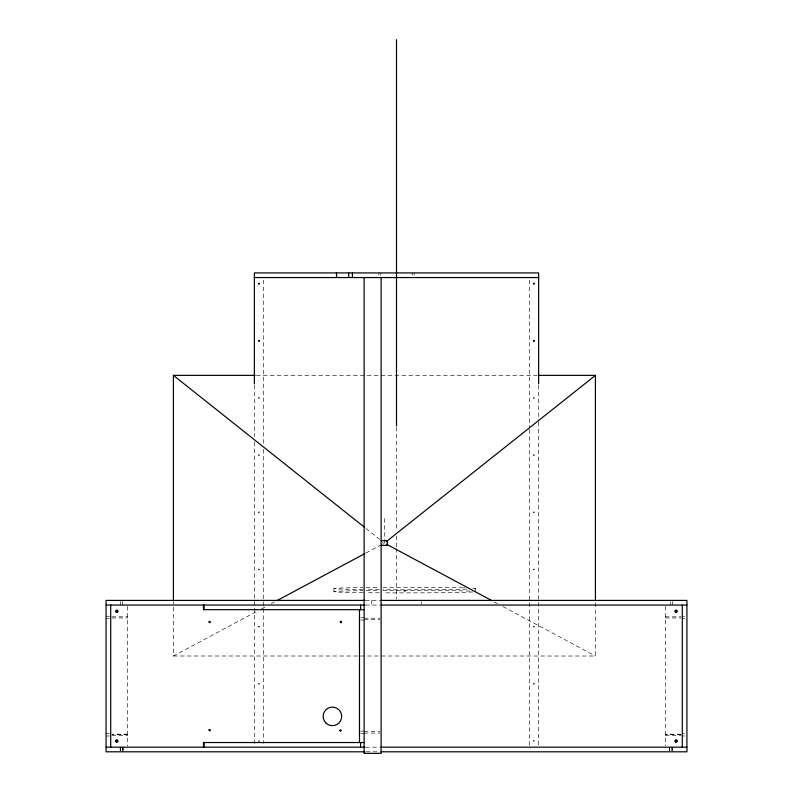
<?xml version="1.0" encoding="UTF-8"?>
<svg xmlns="http://www.w3.org/2000/svg" width="793" height="793" viewBox="0 0 793 793"><rect width="100%" height="100%" fill="white"/><g stroke="black" fill="none" stroke-linecap="round" stroke-linejoin="round"><path stroke-width="0.59" stroke-dasharray="3.96 2.97" d="M259.291 741.505L259.024 740.414L258.706 741.485M256.07 611.78L173.409 656.019L173.409 601.619M261.512 608.885L265.863 606.546M271.305 603.651L274.566 601.887M365.93 553.018L384.417 543.126L384.417 515.628M256.327 375.367L537.257 375.367M365.395 600.41L379.778 600.41M365.573 605.049L379.778 605.049M106.074 616.25L109.553 616.25M682.287 616.25L684.607 616.25M111.922 616.825L127.703 616.845M665.297 616.845L681.078 616.825M360.646 617.797L364.126 617.797M111.922 617.985L127.703 617.965M665.297 617.985L681.078 617.965M364.126 618.183L379.906 618.183M106.074 618.57L109.553 618.57M682.287 618.57L684.607 618.57M364.126 619.72L379.906 619.72M360.646 620.106L364.126 620.106M173.409 655.999L595.424 656.019L595.424 601.619M360.646 731.156L364.126 731.156M364.126 731.543L379.906 731.543M364.126 733.079L379.906 733.079M360.646 733.475L364.126 733.475M106.074 733.654L109.553 733.654M682.287 733.654L684.607 733.654M111.922 735.379L127.703 735.389M665.297 735.389L681.078 735.379M106.074 735.973L109.553 735.973M682.287 735.973L684.607 735.973M365.573 747.175L379.778 747.175M366.158 751.804L379.778 751.804M494.277 601.897L497.538 603.651M502.97 606.556L595.424 656.019M366.029 528.505L379.579 539.28M475.612 588.495L475.622 591.578M405.124 590.091L405.124 591.637M404.351 590.091L404.351 591.637M333.863 588.594L333.863 591.687M672.633 601.57L672.633 605.049M672.226 747.175L672.226 750.644M672.097 747.175L672.097 750.644M671.929 747.175L671.929 750.644M670.313 601.57L670.313 605.049M669.609 747.175L669.609 750.644M669.441 747.175L669.441 750.644M669.312 747.175L669.312 750.644M665.297 606.288L665.297 745.935M538.625 385.071L538.625 420.905M538.625 422.144L538.625 745.935M529.357 280.018L529.357 428.319M529.357 429.558L529.357 745.935M421.222 601.57L421.222 603.889M414.115 272.911L414.115 275.23M412.172 272.911L412.172 275.23M396.5 427.11L396.5 531.092M396.5 536.048L396.5 547.19M396.5 548.419L396.5 599.181M380.838 272.911L380.838 275.23M378.895 272.911L378.895 275.23M371.778 600.41L371.778 605.049M263.643 280.018L263.643 444.387M263.643 449.334L263.643 743.467M254.375 385.071L254.375 436.973M254.375 441.919L254.375 743.467M127.703 606.288L127.703 745.935M123.084 747.175L123.084 750.644M122.955 747.175L122.955 750.644M122.786 747.175L122.786 750.644M122.687 601.57L122.687 605.049M120.477 747.175L120.477 750.644M120.367 601.57L120.367 605.049M120.308 747.175L120.308 750.644M120.179 747.175L120.179 750.644M472.856 588.148A70.874 1.239 0 0 1 473.213 588.812M466.76 589.1A70.874 1.239 0 0 1 382.89 589.734M379.391 589.714A70.874 1.239 0 0 1 366.188 589.615M363.125 589.576A70.874 1.239 0 0 1 363.035 587.573M366.088 587.534A70.874 1.239 0 0 1 379.282 587.415M382.781 587.385A70.874 1.239 0 0 1 462.765 587.791M463.469 587.811A70.874 1.239 0 0 1 464.817 587.841M472.886 591.925A70.874 1.239 0 0 1 382.89 592.827M379.391 592.807A70.874 1.239 0 0 1 366.188 592.698M363.125 592.668A70.874 1.239 0 0 1 363.035 590.666M366.088 590.626A70.874 1.239 0 0 1 379.282 590.498M382.781 590.478A70.874 1.239 0 0 1 470.893 591.142M383.326 544.216A1.546 1.546 0 0 1 383.078 542.353M258.518 397.739C258.577 400.039 260.6 396.758 258.518 397.739M258.518 454.895C258.577 457.194 260.6 453.913 258.518 454.895M258.518 512.06C258.577 514.36 260.6 511.069 258.518 512.06M258.518 569.215C258.577 571.515 260.6 568.224 258.518 569.215M258.518 626.371C258.577 628.671 260.6 625.39 258.518 626.371M258.518 683.526C258.577 685.826 260.6 682.545 258.518 683.526M533.491 397.739C533.55 400.039 535.572 396.758 533.491 397.739M533.491 454.895C533.55 457.194 535.572 453.913 533.491 454.895M533.491 512.06C533.55 514.36 535.572 511.069 533.491 512.06M533.491 569.215C533.55 571.515 535.572 568.224 533.491 569.215M533.491 626.371C533.55 628.671 535.572 625.39 533.491 626.371M533.491 683.526C533.55 685.826 535.572 682.545 533.491 683.526M533.491 740.692C533.55 742.991 535.572 739.7 533.491 740.692M127.703 734.239L111.922 734.239L127.703 734.249M681.078 734.239L665.297 734.239L681.078 734.249"/><path stroke-width="1.19" d="M386.35 541.589L595.424 375.367L595.424 600.39M276.737 600.737L364.839 553.593M116.928 611.809C118.772 610.154 114.698 611.066 117.126 611.76C118.504 610.233 115.064 610.769 116.829 611.799M254.375 277.55L538.625 277.55M173.409 600.588L173.409 375.367L255.088 375.367M538.497 375.367L595.424 375.367M381.116 540.737L387.301 540.737L387.301 545.366L381.116 545.366M364.919 600.41L106.074 600.41L106.074 751.804L364.919 751.804M381.017 600.41L686.926 600.41L686.926 751.804L381.017 751.804M106.074 605.049L364.919 605.049M381.017 605.049L686.926 605.049M364.126 609.678L203.474 609.678L203.474 605.049M364.126 742.535L203.474 742.535L203.474 747.175M106.074 747.175L364.919 747.175M381.017 747.175L686.926 747.175M386.597 544.285L492.096 600.737M173.409 375.367L364.096 526.968M682.287 605.049L682.287 747.175M538.625 383.832L538.625 272.911L254.375 272.911L254.375 383.832M396.5 39.65L396.5 425.871M381.116 277.55L381.116 753.35L364.126 753.35L364.126 277.55M360.567 605.049L360.567 609.678M360.567 742.535L360.567 747.175M359.487 609.678L359.487 742.535M352.429 272.911L352.429 277.55M348.722 272.911L348.722 277.55M336.5 272.911L336.559 277.55M204.059 605.049L204.059 609.678M204.059 742.535L204.059 747.175M110.713 605.049L110.713 747.175M116.313 740.91C116.948 742.922 118.207 739.591 116.412 740.672C116.66 743.15 118.256 739.284 116.313 740.91M675.537 611.145C676.518 613.276 677.063 609.391 675.537 611.145M675.537 740.88C676.211 742.982 677.351 739.443 675.586 740.741C675.894 743.051 677.559 739.482 675.567 740.781M209.025 621.841C209.967 624.795 211.315 619.759 209.025 621.841M209.025 729.976C209.967 732.93 211.315 727.895 209.025 729.976M340.207 621.841C341.149 624.795 342.497 619.759 340.207 621.841M339.87 730.353C340.812 733.307 342.16 728.271 339.87 730.353M675.567 611.036C676.082 613.276 677.391 609.599 675.567 611.036M258.518 283.428C258.577 285.728 260.6 282.437 258.518 283.428M258.518 340.584C258.577 342.883 260.6 339.602 258.518 340.584M533.491 283.428C533.55 285.728 535.572 282.437 533.491 283.428M533.491 340.584C533.55 342.883 535.572 339.602 533.491 340.584M116.313 612.236A1.16 1.16 0 0 0 118.048 611.225A1.16 1.16 0 0 0 116.313 610.223A1.16 1.16 0 0 0 116.313 612.236M116.313 741.99A1.16 1.16 0 0 0 118.048 740.989A1.16 1.16 0 0 0 116.313 739.988A1.16 1.16 0 0 0 116.313 741.99M675.527 741.99A1.16 1.16 0 0 0 677.272 740.989A1.16 1.16 0 0 0 675.527 739.988A1.16 1.16 0 0 0 675.527 741.99M326.141 723.226A9.268 9.268 0 0 0 341.446 718.399A9.268 9.268 0 0 0 329.61 707.554A9.268 9.268 0 0 0 326.141 723.226M675.527 612.236A1.16 1.16 0 0 0 677.272 611.225A1.16 1.16 0 0 0 675.527 610.223A1.16 1.16 0 0 0 675.527 612.236"/></g></svg>
